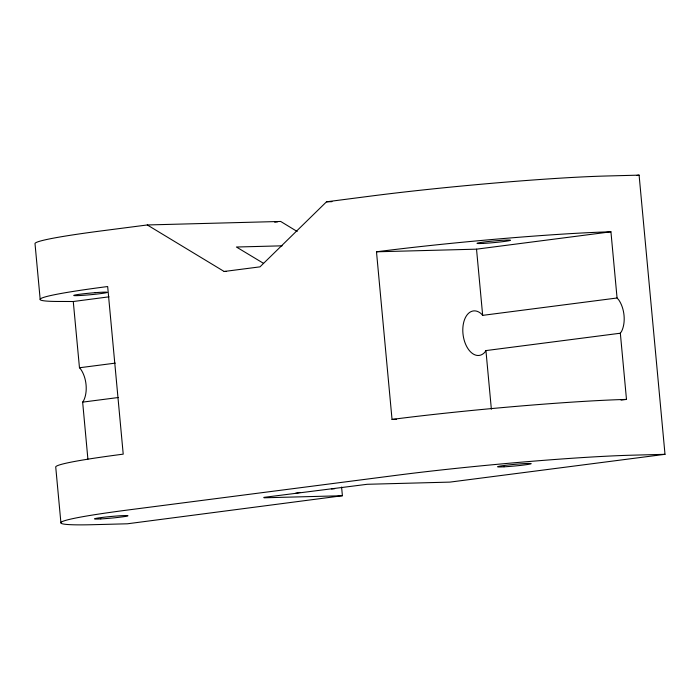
<?xml version="1.0" encoding="UTF-8"?>
<svg xmlns="http://www.w3.org/2000/svg" width="700" height="700" viewBox="0 0 700 700"><rect width="100%" height="100%" fill="white"/><g stroke="black" fill="none" stroke-linecap="round" stroke-linejoin="round"><path stroke-width="1.05" d="M87.902 459.174L82.652 402.124L83.624 400.689A22.435 13.3 82.6 0 0 80.692 369.136L79.468 367.762L73.272 301.516L61.39 301.464A168.271 8.216 -5.3 0 1 107.669 286.536L123.218 454.151A168.271 8.216 -5.3 0 0 55.72 466.9L60.9 522.681M620.34 333.217L485.931 350.586L484.759 352.336A22.435 13.3 82.6 0 1 462.954 333.533A22.435 13.3 82.6 0 1 481.171 313.688L482.668 315.359L617.067 297.999L618.669 299.793A22.435 13.3 82.6 0 1 621.6 331.345L620.34 333.217L626.483 399.411L621.058 400.111M263.918 497.367L367.246 484.286L449.951 482.108L665 454.317L639.1 175.14L605.754 176.015A168.271 8.216 -5.3 0 0 371.306 196.018L326.506 201.81L259.998 266.849L224.157 271.486L147.298 224.963L102.498 230.755A168.271 8.216 -5.3 0 0 35 243.504L40.171 299.285M299.915 492.45L295.54 493.281M73.272 301.516L109.043 296.826M341.591 487.043L342.396 495.731L127.365 523.793L94.019 524.668A168.271 8.216 -5.3 0 1 128.398 509.933L397.206 475.204A168.271 8.216 -5.3 0 1 631.654 455.201L665 454.317M274.706 222.224L277.69 221.839M636.93 175.42L639.1 175.14M396.384 419.3L392.035 419.422L376.486 251.799L476.525 249.165L610.934 231.796L617.067 297.999M79.468 367.762L115.237 363.134M82.652 402.124L118.422 397.504M326.506 201.81L331.975 201.661M147.298 224.963L280.683 221.454L297.159 231.481M282.126 245.822L236.425 247.021L263.594 263.384M224.157 271.486L226.31 271.425M264.049 497.796L342.396 495.731M476.525 249.165L482.668 315.359M485.931 350.586L491.365 409.185M392.035 419.422A168.271 8.216 -5.3 0 1 626.483 399.411M376.486 251.799A168.271 8.216 -5.3 0 1 610.934 231.796M334.652 488.722A140.359 83.195 82.6 0 1 331.406 488.915M95.209 292.67L90.886 293.037A16.826 0.823 -5.3 0 0 73.929 295.304A16.826 0.823 -5.3 0 0 85.767 295.129L90.081 294.761A16.826 0.823 -5.3 0 0 107.039 292.495A16.826 0.823 -5.3 0 0 95.209 292.67M483.315 243.407A16.826 0.823 -5.3 0 0 510.282 240.389A16.826 0.823 -5.3 0 0 487.524 241.605A16.826 0.823 -5.3 0 0 483.315 243.407M100.817 518.91A16.826 0.823 -5.3 0 0 127.785 515.891A16.826 0.823 -5.3 0 0 105.026 517.108A16.826 0.823 -5.3 0 0 100.817 518.91M504.035 466.812A16.826 0.823 -5.3 0 0 531.011 463.785A16.826 0.823 -5.3 0 0 508.244 465.001A16.826 0.823 -5.3 0 0 504.035 466.812"/></g></svg>
